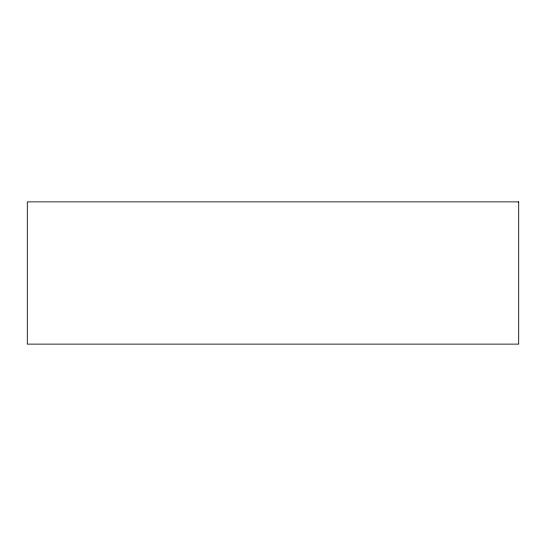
<?xml version="1.0" encoding="UTF-8"?>
<svg xmlns="http://www.w3.org/2000/svg" width="546" height="546" viewBox="0 0 546 546"><rect width="100%" height="100%" fill="white"/><g stroke="black" fill="none" stroke-linecap="round" stroke-linejoin="round"><path stroke-width="0.82" d="M518.7 201.877L27.3 201.877L27.3 344.123L518.7 344.123L518.7 201.877"/></g></svg>
